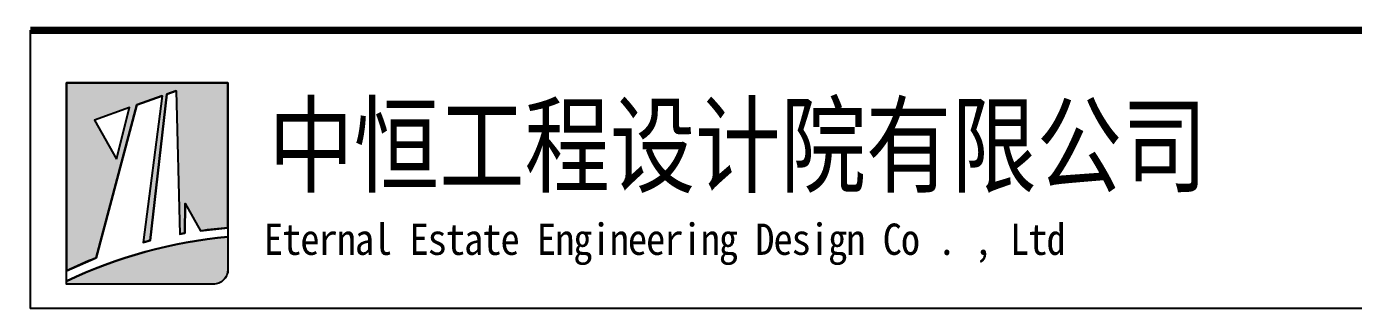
# Model space of a CAD drawing. Extents: x 1155 to 1768, y 184 to 461.
# Drawn here: x 1382.4 to 1458.7, y 184.3 to 200.5 of the extents above; entities that cross this region are included whole.
import ezdxf

# ---------------------------------------------------------------- set-up
doc = ezdxf.new("R2010")
doc.units = 0
doc.header["$LTSCALE"] = 0.125
for name, color, linetype in [('pp-com', 7, 'Continuous'), ('PUB_TEXT', 7, 'Continuous'), ('PUB_TITLE', 4, 'Continuous'), ('TK', 7, 'Continuous')]:
    doc.layers.add(name, color=color, linetype=linetype)
doc.styles.add('统一文字', font='', dxfattribs={"width": 0.8})
doc.styles.get('统一文字').set_extended_font_data('SimSun')

# ---------------------------------------------------------------- blocks, each defined once
blk = doc.blocks.new('yu0')
at = {"layer": 'PUB_TEXT'}
h = blk.add_hatch(color=256, dxfattribs=at)
h.paths.add_polyline_path([(-695345.8466453403, -302765.4378599527), (-695345.8466453403, -302275.7029271313), (-695890.8075612591, -302275.7029271313), (-695890.8075612591, -302909.895041157), (-695790.2609407761, -302866.2035064764), (-695653.1646271856, -302350.5898554714), (-695567.2466673286, -302319.8152196406), (-695632.1569719289, -302814.010416854), (-695607.7891313639, -302807.6418602844), (-695551.765418633, -302314.2700485075), (-695520.5944406372, -302303.1050313457), (-695507.7354387976, -302785.9424209164), (-695491.1451849164, -302783.021817503), (-695490.4314776295, -302683.1686762494), (-695438.7599822467, -302775.0384620767), (-695345.8466453403, -302765.4378599527)])
h.paths.add_polyline_path([(-695722.301251634, -302533.2448481191), (-695677.8275868666, -302359.4237896565), (-695796.4766961685, -302401.9222746821), (-695722.301251634, -302533.2448481191)], flags=16)
h = blk.add_hatch(color=256, dxfattribs=at)
edge = h.paths.add_edge_path()
edge.add_line((-695345.8464312453, -302795.0952575635), (-695345.8466453404, -302905.1738597882))
edge.add_arc((-695395.84664756, -302905.1737625417), 50.00000221961628, 270.00000254351784, 359.99988856375336, ccw=False)
edge.add_line((-695395.8466453403, -302955.1737647614), (-695890.8075612591, -302955.1737647614))
edge.add_line((-695890.8075612591, -302955.1737647614), (-695890.8075612591, -302944.5894956057))
edge.add_arc((-695198.1751390216, -304401.449439789), 1613.127573783448, 95.25240788891568, 115.42773626360761, ccw=False)
edge.add_line((-695345.8464312453, -302795.0952575635), (-695345.8464312453, -302795.0952575635))
for p, q in [((-695567.2466673288, -302319.8152196407), (-695653.1646271856, -302350.5898554715)), ((-695567.2466673286, -302319.8152196407), (-695632.156971929, -302814.0104168541)), ((-695551.765418633, -302314.2700485075), (-695607.789131364, -302807.6418602844)), ((-695520.5944406372, -302303.1050313457), (-695551.7654186332, -302314.2700485076)), ((-695520.5944406372, -302303.1050313457), (-695507.7354387976, -302785.9424209164)), ((-695677.8275868666, -302359.4237896565), (-695796.4766961685, -302401.9222746821)), ((-695653.1646271856, -302350.5898554714), (-695790.2609407762, -302866.2035064764)), ((-695722.301251634, -302533.2448481191), (-695677.8275868666, -302359.4237896565)), ((-695796.4766961685, -302401.9222746821), (-695722.301251634, -302533.2448481191)), ((-695490.4314776295, -302683.1686762494), (-695491.1451849164, -302783.021817503)), ((-695490.4314776295, -302683.1686762494), (-695438.7599822467, -302775.0384620766))]:
    blk.add_line(p, q, dxfattribs=at)
for points in [[(-695345.8466453403, -302765.4378599527), (-695345.8466453403, -302275.7029271313), (-695890.8075612591, -302275.7029271313), (-695890.8075612591, -302909.895041157), (-695790.2609407761, -302866.2035064764), (-695653.1646271856, -302350.5898554714), (-695567.2466673286, -302319.8152196406), (-695632.1569719289, -302814.010416854), (-695607.7891313639, -302807.6418602844), (-695551.765418633, -302314.2700485075), (-695520.5944406372, -302303.1050313457), (-695507.7354387976, -302785.9424209164), (-695491.1451849164, -302783.021817503), (-695490.4314776295, -302683.1686762494), (-695438.7599822467, -302775.0384620767), (-695345.8466453403, -302765.4378599527)], [(-695722.301251634, -302533.2448481191), (-695677.8275868666, -302359.4237896565), (-695796.4766961685, -302401.9222746821), (-695722.301251634, -302533.2448481191)]]:
    blk.add_lwpolyline(points, close=True, dxfattribs=at)
for points in [[(-695890.8075612591, -302275.7029271313), (-695345.8466453404, -302275.7029271313), (-695345.8466453403, -302905.1737647614, -0.4142135623731538), (-695395.8466453403, -302955.1737647614), (-695890.8075612591, -302955.1737647614)], [(-695345.8464312453, -302795.0952575635), (-695345.8466453404, -302905.1738597882, -0.414212979714241), (-695395.8466453403, -302955.1737647614), (-695890.8075612591, -302955.1737647614), (-695890.8075612591, -302944.5894956057, -0.08825958525034512), (-695345.8464312453, -302795.0952575635)]]:
    blk.add_lwpolyline(points, format="xyb", close=True, dxfattribs=at)
for centre, radius, start, end in [((-695236.4970428166, -304278.1103090851), 1516.619686650581, 94.13466334496505, 97.6640465394883), ((-695198.1751390217, -304401.4494397886), 1613.127573783039, 95.2524155252976, 115.4277362636093), ((-695236.4970428166, -304278.1103090851), 1516.619686650581, 104.170933799541, 105.1224484141138), ((-695236.4970428166, -304278.1103090851), 1516.619686650581, 99.66603796409989, 100.3024358055033), ((-695236.4970428166, -304278.1103090851), 1516.619686650581, 111.4156057342307, 115.5581484522582)]:
    blk.add_arc(centre, radius, start, end, dxfattribs=at)

msp = doc.modelspace()

# ---------------------------------------------------------------- linework, layer by layer
at = {"layer": 'pp-com'}
for points in [[(1382.623581638055, 200.2670509731959), (1382.623581638055, 184.2670509731959)], [(1767.623581638055, 184.2670509731959), (1382.623581638055, 184.2670509731959)]]:
    msp.add_lwpolyline(points, dxfattribs=at)
at = {"layer": 'PUB_TITLE', "color": 7, "const_width": 0.4285714476801891}
msp.add_lwpolyline([(1382.623581638055, 200.2670509731959), (1767.623581638055, 200.2670509731959)], dxfattribs=at)

# ---------------------------------------------------------------- block references
at = {"layer": 'TK', "color": 7, "linetype": 'Continuous', "ltscale": 0.055, "xscale": 0.01705878763459623, "yscale": 0.01705878762004431, "zscale": 0.01705878762647863}
msp.add_blockref('yu0', (13255.75460100938, 5353.70797177788), dxfattribs=at)

# ---------------------------------------------------------------- texts
at = {"color": 7, "insert": (1432.698761759549, 193.398200279258), "char_height": 4.5, "width": 72.74179008769049, "attachment_point": 5, "style": '统一文字'}
msp.add_mtext('\\pxr2.1648,sm1,qd;{\\fSimHei|b1|i0|c134|p49;中恒工程设计院有限公司}', dxfattribs=at)
at = {"color": 7, "linetype": 'Continuous', "lineweight": -3, "insert": (1396.068466016052, 189.1496126930832), "char_height": 1.8, "width": 85.07397869268061, "attachment_point": 1}
msp.add_mtext('\\pxi-3,l3,r12.263,qd,t29;{\\fSimHei|b1|i0|c134|p49;\\W0.9;\\T0.95;Eternal Estate Engineering Design Co . , Ltd}', dxfattribs=at)

doc.saveas('drawing.dxf')
